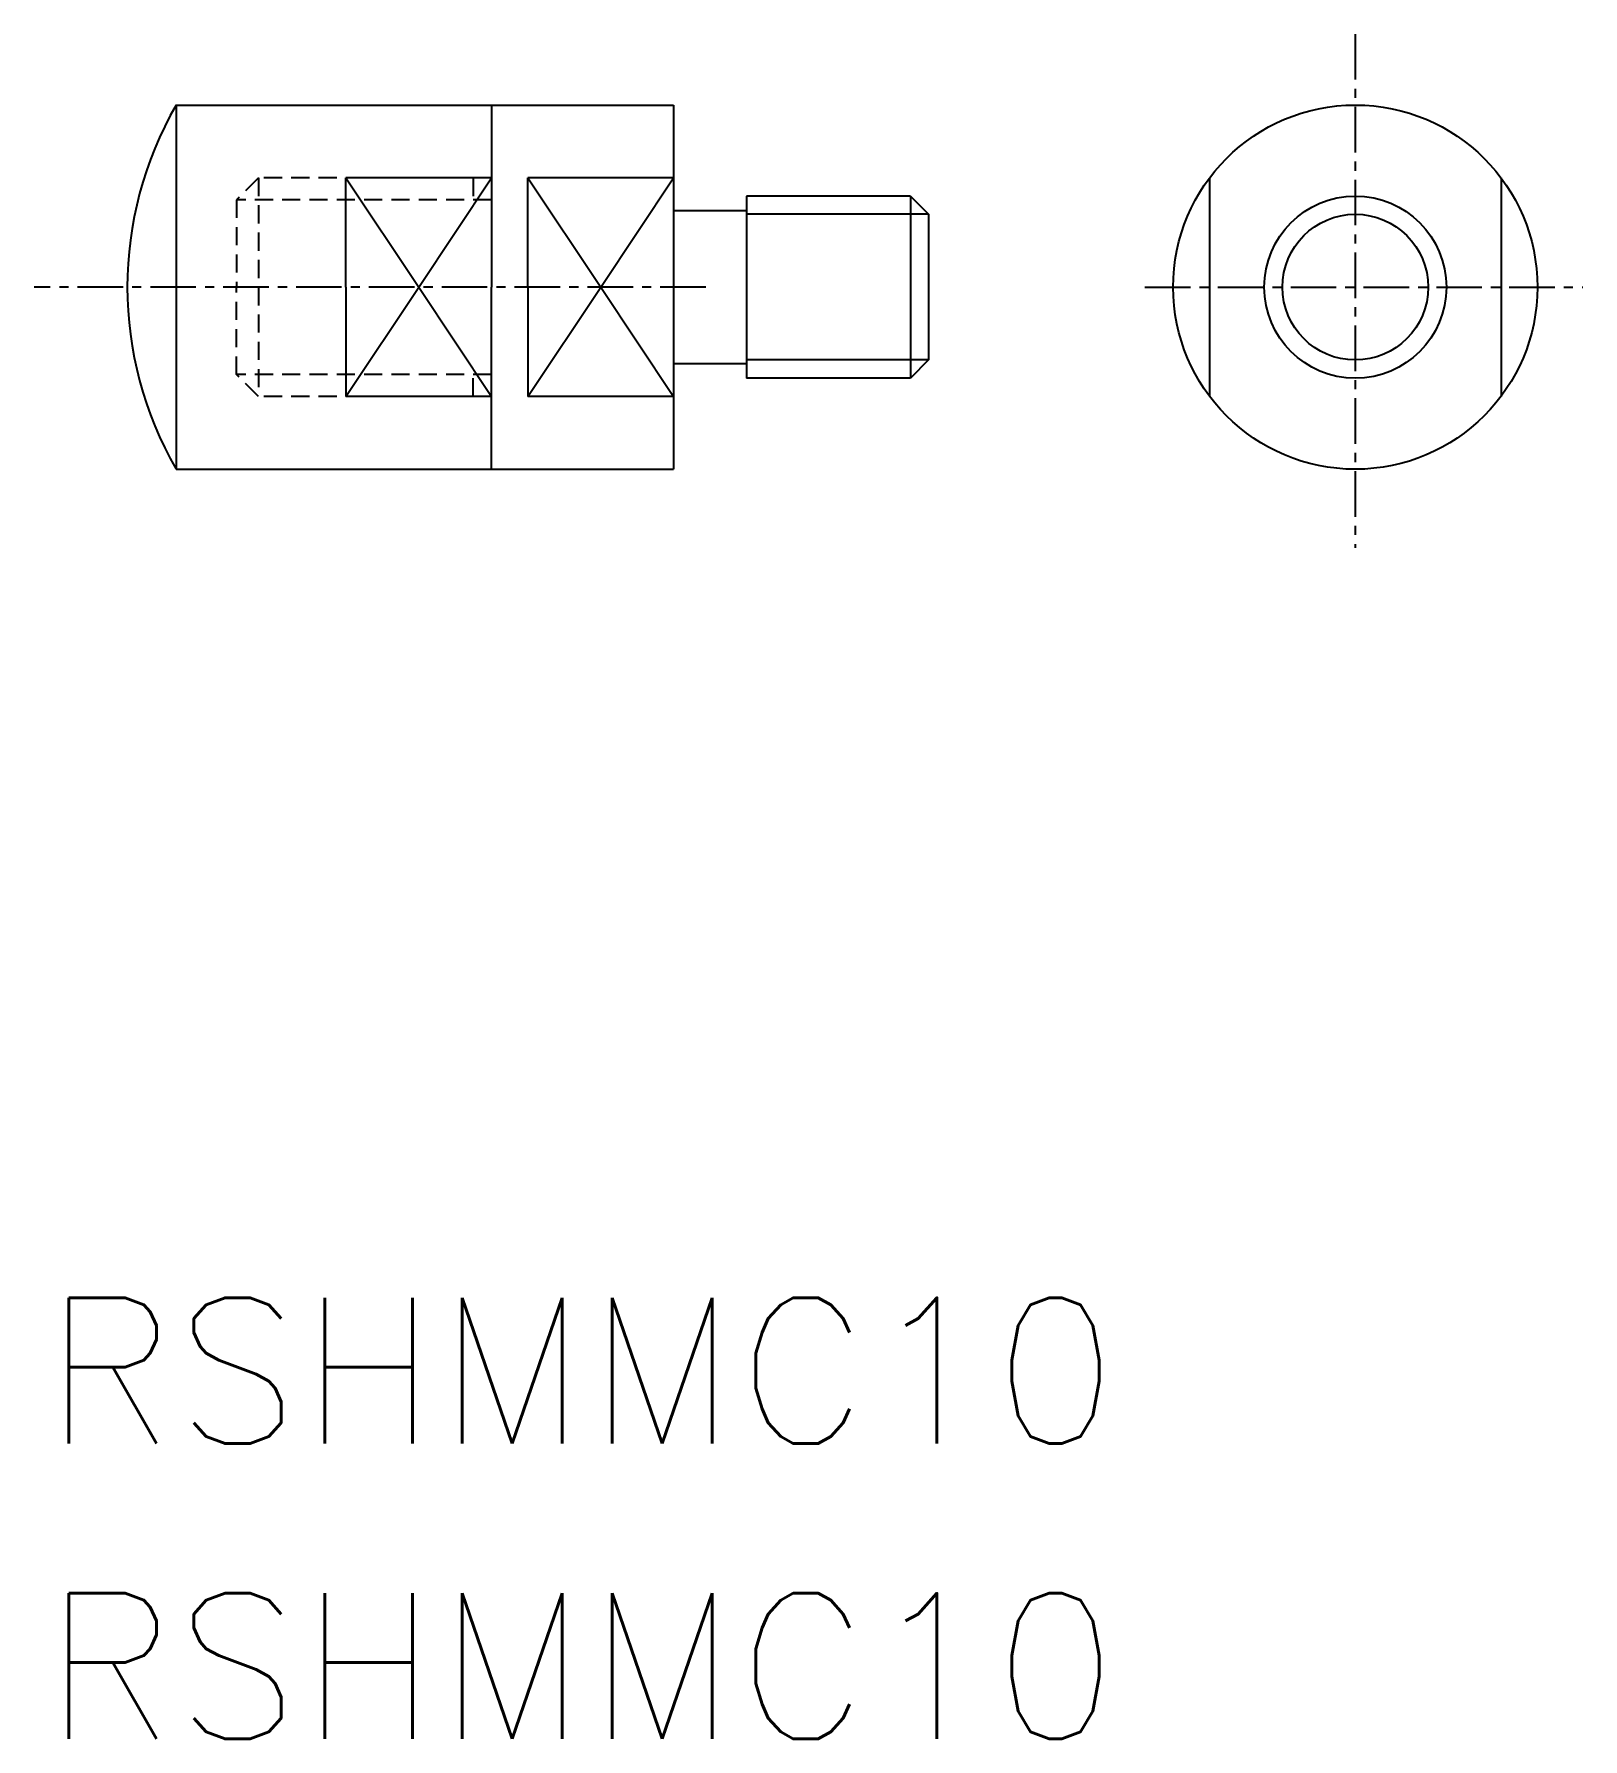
# Model space of a CAD drawing. Extents: x -139.6 to -97.1, y 1545.4 to 1592.2.
import ezdxf

# ---------------------------------------------------------------- set-up
doc = ezdxf.new("R2010")
doc.units = 0
doc.linetypes.add('CENTER', pattern=[2, 1.25, -0.25, 0.25, -0.25])
doc.linetypes.add('DASHED', pattern=[0.75, 0.5, -0.25])
doc.layers.get('0').update_dxf_attribs({"linetype": 'CONTINUOUS'})
doc.layers.add('CENTER', color=1, linetype='CENTER')
doc.styles.get("Standard").update_dxf_attribs({"font": 'txt.shx', "bigfont": 'bigfont.shx'})

msp = doc.modelspace()

# ---------------------------------------------------------------- linework, layer by layer
at = {"linetype": 'CONTINUOUS'}
for p, q in [((-135.691, 1590.28), (-122.031, 1590.28)), ((-127.031, 1590.28), (-127.031, 1585.28)), ((-122.031, 1590.28), (-122.031, 1580.28)), ((-127.03, 1588.28), (-131.03, 1588.28)), ((-131.03, 1585.28), (-131.03, 1588.28)), ((-122.031, 1588.28), (-126.031, 1588.28)), ((-126.031, 1585.28), (-126.031, 1588.28)), ((-107.315, 1588.28), (-107.315, 1582.28)), ((-99.315, 1588.28), (-99.315, 1582.28)), ((-131.03, 1585.28), (-131.03, 1582.28)), ((-127.031, 1580.28), (-127.031, 1585.28)), ((-126.031, 1585.28), (-126.031, 1582.28)), ((-127.03, 1582.28), (-131.03, 1582.28)), ((-122.031, 1582.28), (-126.031, 1582.28)), ((-135.691, 1580.28), (-122.031, 1580.28))]:
    msp.add_line(p, q, dxfattribs=at)
at = {"color": 7, "linetype": 'CONTINUOUS'}
for p, q in [((-135.691, 1590.28), (-135.691, 1580.28)), ((-115.531, 1587.78), (-120.031, 1587.78)), ((-120.031, 1587.78), (-120.031, 1587.78)), ((-120.031, 1587.78), (-120.031, 1582.78)), ((-115.531, 1587.78), (-115.031, 1587.28)), ((-115.531, 1587.78), (-115.531, 1582.78)), ((-122.031, 1587.38), (-120.031, 1587.38)), ((-115.031, 1587.28), (-115.031, 1583.28)), ((-122.031, 1583.18), (-120.031, 1583.18)), ((-115.031, 1583.28), (-115.531, 1582.78)), ((-115.531, 1582.78), (-120.031, 1582.78)), ((-120.031, 1582.78), (-120.031, 1582.78))]:
    msp.add_line(p, q, dxfattribs=at)
at = {"color": 3, "linetype": 'DASHED'}
for p, q in [((-133.431, 1588.28), (-134.031, 1587.68)), ((-127.531, 1588.28), (-133.431, 1588.28)), ((-133.431, 1588.28), (-133.431, 1582.28)), ((-127.531, 1588.28), (-127.531, 1587.68)), ((-134.031, 1587.68), (-134.031, 1585.28)), ((-127.031, 1587.68), (-134.031, 1587.68)), ((-134.031, 1582.88), (-134.031, 1585.28)), ((-133.431, 1582.28), (-134.031, 1582.88)), ((-127.031, 1582.88), (-134.031, 1582.88)), ((-127.531, 1582.28), (-127.531, 1582.88)), ((-127.531, 1582.28), (-133.431, 1582.28))]:
    msp.add_line(p, q, dxfattribs=at)
at = {"color": 3, "linetype": 'CONTINUOUS'}
for p, q in [((-131.03, 1588.28), (-129.03, 1585.28)), ((-129.03, 1585.28), (-127.03, 1588.28)), ((-126.031, 1588.28), (-124.031, 1585.28)), ((-124.031, 1585.28), (-122.031, 1588.28)), ((-115.031, 1587.28), (-120.031, 1587.28)), ((-131.03, 1582.28), (-129.03, 1585.28)), ((-129.03, 1585.28), (-127.03, 1582.28)), ((-126.031, 1582.28), (-124.031, 1585.28)), ((-124.031, 1585.28), (-122.031, 1582.28)), ((-115.031, 1583.28), (-120.031, 1583.28))]:
    msp.add_line(p, q, dxfattribs=at)
at = {"linetype": 'CONTINUOUS'}
msp.add_circle((-103.315, 1585.28), 5, dxfattribs=at)
at = {"color": 7, "linetype": 'CONTINUOUS'}
msp.add_circle((-103.315, 1585.28), 2.5, dxfattribs=at)
at = {"color": 3, "linetype": 'CONTINUOUS'}
msp.add_circle((-103.315, 1585.28), 2, dxfattribs=at)
at = {"color": 7, "linetype": 'CONTINUOUS'}
msp.add_arc((-127.031, 1585.28), 10, 150, 210, dxfattribs=at)
at = {"layer": 'CENTER', "color": 1, "linetype": 'CENTER'}
for p, q in [((-103.315, 1592.227), (-103.315, 1578.118)), ((-121.147, 1585.28), (-139.591, 1585.28)), ((-109.09, 1585.28), (-97.066, 1585.28))]:
    msp.add_line(p, q, dxfattribs=at)

# ---------------------------------------------------------------- texts
for p in [(-139.319, 1553.532), (-139.319, 1545.422)]:
    msp.add_text('RSHMMC10', height=4).set_placement(p)

doc.saveas('drawing.dxf')
